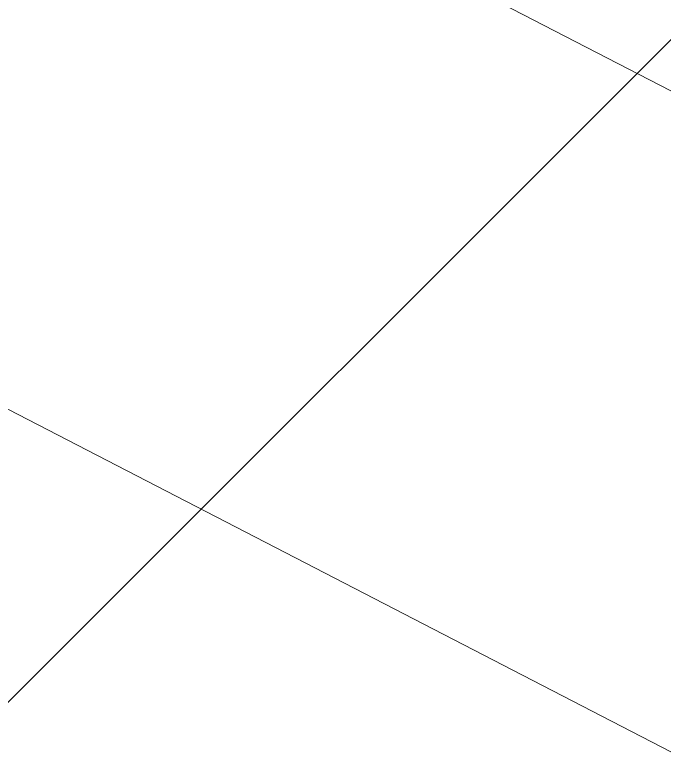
# Model space of a CAD drawing. Header units: metres. Extents: x -207 to 292, y -187 to 169.
# Drawn here: x -48.9612 to -48.5743, y -121.2879 to -120.8466 of the extents above; entities that cross this region are included whole.
import ezdxf

# ---------------------------------------------------------------- set-up
doc = ezdxf.new("R2010")
doc.units = ezdxf.units.M
doc.layers.add('A-ROOF-PATT', color=7, linetype='Continuous', lineweight=9)
doc.layers.add('PR10-ARQ-PL-001-Emplazamiento-C-1_dwg', color=7, linetype='Continuous', lineweight=9, true_color=0x767676)

# ---------------------------------------------------------------- blocks, each defined once
blk = doc.blocks.new('YADRAN_LASQUEMAS_ARQ_MO_003_ESTANQUE CABECERA_rvt-1-PLANTA EMPLAZAMIENTO ACTUALIZADO')
at = {"layer": 'A-ROOF-PATT', "true_color": 0x008040}
h = blk.add_hatch(dxfattribs=at)
h.set_pattern_fill('FP_31', color=116, style=0, pattern_type=2)
h.set_pattern_definition([(152.653, (-52.507, -103.883), (-0.1607824, -0.310884), [])])
h.paths.add_polyline_path([(-48.31353, -124.1428), (-40.92713, -109.86064), (-43.26069, -108.65377), (-50.6471, -122.93594)])
blk = doc.blocks.new('PR10-ARQ-PL-001-Emplazamiento-C-1_dwg-674643-PLANTA EMPLAZAMIENTO ACTUALIZADO')
at = {"lineweight": 9, "true_color": 0x0000ff}
h = blk.add_hatch(dxfattribs=at)
h.set_pattern_fill('FP_4', color=5, style=0, pattern_type=2)
h.set_pattern_definition([(45, (0, 0), (-0.2245064, 0.2245064), [])])
h.paths.add_polyline_path([(-45.56583, -124.68488), (-38.4088, -111.05418), (-43.30232, -108.56055), (-50.45444, -122.19376), (-45.61066, -124.66204)])

msp = doc.modelspace()

# ---------------------------------------------------------------- block references
at = {"lineweight": 5}
msp.add_blockref('YADRAN_LASQUEMAS_ARQ_MO_003_ESTANQUE CABECERA_rvt-1-PLANTA EMPLAZAMIENTO ACTUALIZADO', (0, 0), dxfattribs=at)
at = {"layer": 'PR10-ARQ-PL-001-Emplazamiento-C-1_dwg', "color": 7}
msp.add_blockref('PR10-ARQ-PL-001-Emplazamiento-C-1_dwg-674643-PLANTA EMPLAZAMIENTO ACTUALIZADO', (0, 0), dxfattribs=at)

doc.saveas('drawing.dxf')
